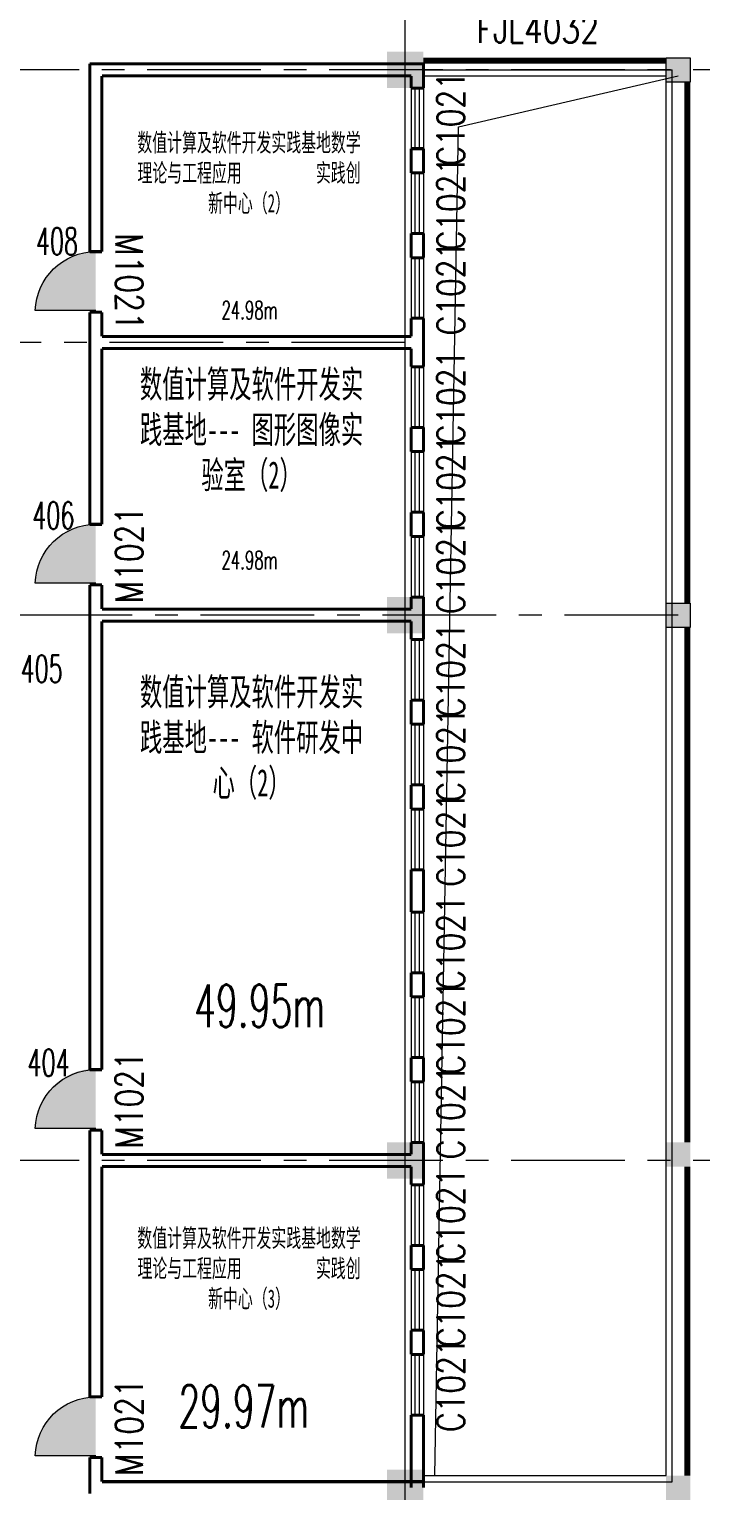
# Model space of a CAD drawing. Extents: x 1575758 to 1999219, y -897052 to -636879.
# Drawn here: x 1799996 to 1811067, y -795222 to -771101 of the extents above; entities that cross this region are included whole.
import ezdxf
from ezdxf.enums import TextEntityAlignment as Align

# ---------------------------------------------------------------- set-up
doc = ezdxf.new("R2010")
doc.units = 0
doc.header["$LTSCALE"] = 1500
doc.header["$MEASUREMENT"] = 0
doc.linetypes.add('CENTER', pattern=[2, 1.25, -0.25, 0.25, -0.25])
doc.linetypes.add('DASH', pattern=[0.35, 0.25, -0.1])
doc.layers.get('0').update_dxf_attribs({"linetype": 'CONTINUOUS', "lineweight": 5})
for name, color, linetype, lineweight in [('COLUMN', 7, 'CONTINUOUS', 5), ('DOTE', 7, 'CENTER', 5), ('OTHER', 7, 'CONTINUOUS', 5), ('PUB_DIM', 7, 'CONTINUOUS', 5), ('STAIR', 7, 'CONTINUOUS', 0), ('WALL', 7, 'CONTINUOUS', 5), ('WINDOW', 7, 'CONTINUOUS', 0), ('WINDOW_TEXT', 7, 'CONTINUOUS', 5), ('我的', 7, 'CONTINUOUS', 5), ('防火卷帘', 7, 'CONTINUOUS', 5), ('防火卷帘名称', 7, 'CONTINUOUS', 5)]:
    doc.layers.add(name, color=color, linetype=linetype, lineweight=lineweight)
doc.layers.add('防盗门', color=180, linetype='CONTINUOUS')
doc.styles.add('_SIMPLEX', font='SIMPLEX.shx', dxfattribs={"width": 0.6})
doc.styles.add('DIM_FONT', font='romans.shx', dxfattribs={"width": 0.6})
doc.styles.add('SIMPLEX', font='SIMPLEX.SHX', dxfattribs={"width": 0.6})

# ---------------------------------------------------------------- blocks, each defined once
blk = doc.blocks.new('_FZH')
blk.add_solid([(0.5, -0.5), (-0.5, -0.5), (0.5, 0.5), (-0.5, 0.5)])
blk = doc.blocks.new('M_A2ZXL')
blk.add_line((-0.472, 0), (-0.472, -1))
blk.add_arc((-0.5, 0), 1, 271.6231, 0)
blk = doc.blocks.new('_WBLK')
for p, q in [((-0.5, 0.5), (0.5, 0.5)), ((0.5, 0.167), (-0.5, 0.167)), ((0.5, -0.167), (-0.5, -0.167)), ((-0.5, -0.5), (0.5, -0.5))]:
    blk.add_line(p, q)
at = {"layer": 'WINDOW_TEXT', "style": 'SIMPLEX', "flags": 9}
blk.add_attdef('A', text='', height=1, dxfattribs=at).set_placement((0, 1.5), align=Align.MIDDLE)

msp = doc.modelspace()

# ---------------------------------------------------------------- hatches: boundary and pattern name
at = {"layer": 'COLUMN'}
for points in [[(1810494.9, -771572.3), (1810894.9, -771572.3), (1810894.9, -771972.3), (1810494.9, -771972.3)], [(1810494.9, -780572.3), (1810894.9, -780572.3), (1810894.9, -780972.3), (1810494.9, -780972.3)]]:
    msp.add_hatch(color=256, dxfattribs=at).paths.add_polyline_path(points)
at = {"layer": '防盗门'}
for points in [[(1801090.2, -775752.1), (1800090.6, -775753.3, -0.4059403), (1801089, -774780.4)], [(1801089.3, -780248.3), (1800089.7, -780248.3, -0.4059403), (1801089.3, -779276.6)], [(1801089.3, -789229.6), (1800089.7, -789229.6, -0.4059403), (1801089.3, -788257.9)], [(1801089.3, -794655), (1800089.7, -794655, -0.4059403), (1801089.3, -793683.3)]]:
    msp.add_hatch(color=256, dxfattribs=at).paths.add_polyline_path(points)

# ---------------------------------------------------------------- linework, layer by layer
at = {"layer": 'COLUMN'}
for points in [[(1810494.9, -771572.3), (1810894.9, -771572.3), (1810894.9, -771972.3), (1810494.9, -771972.3)], [(1810494.9, -780572.3), (1810894.9, -780572.3), (1810894.9, -780972.3), (1810494.9, -780972.3)]]:
    msp.add_lwpolyline(points, close=True, dxfattribs=at)
at = {"layer": 'DOTE'}
for p, q in [((1824816.4, -771772.3), (1790201.1, -771772.3)), ((1806194.6, -776272.3), (1790201.1, -776272.3)), ((1810694.9, -780772.3), (1790201.1, -780772.3)), ((1824816.4, -789772.3), (1790201.1, -789772.3))]:
    msp.add_line(p, q, dxfattribs=at)
at = {"layer": 'OTHER'}
msp.add_lwpolyline([(1806683, -794972.3), (1807071.4, -772713), (1810694.8, -771872.3)], dxfattribs=at)
at = {"layer": 'PUB_DIM'}
msp.add_line((1806194.6, -798772.3), (1806194.6, -759701.8), dxfattribs=at)
at = {"layer": 'STAIR'}
for p, q in [((1806494.7, -771772.3), (1810594.8, -771772.3)), ((1806494.7, -771872.3), (1810494.8, -771872.3)), ((1810494.8, -794972.3), (1810494.8, -771872.3)), ((1810594.8, -795072.3), (1810594.8, -771772.3)), ((1806494.7, -794972.3), (1810494.8, -794972.3)), ((1806494.7, -795072.3), (1810594.8, -795072.3))]:
    msp.add_line(p, q, dxfattribs=at)
at = {"layer": 'WALL', "const_width": 50}
for points in [[(1800994.5, -771672.3), (1800994.5, -774772.3)], [(1800994.5, -771672.3), (1806494.7, -771672.3)], [(1801194.5, -771872.3), (1801194.5, -774772.3)], [(1801194.5, -771872.3), (1806294.6, -771872.3)], [(1806294.6, -771872.3), (1806294.6, -772072.3)], [(1806494.7, -771672.3), (1806494.7, -772072.3)], [(1806494.7, -772072.3), (1806294.6, -772072.3)], [(1806494.7, -773072.3), (1806294.6, -773072.3)], [(1806294.6, -773072.3), (1806294.6, -773472.3)], [(1806494.7, -773472.3), (1806494.7, -773072.3)], [(1806294.6, -773472.3), (1806494.7, -773472.3)], [(1806294.6, -774472.3), (1806494.7, -774472.3)], [(1806294.6, -774472.3), (1806294.6, -774872.3)], [(1806494.7, -774872.3), (1806494.7, -774472.3)], [(1800994.5, -774772.3), (1801194.5, -774772.3)], [(1806294.6, -774872.3), (1806494.7, -774872.3)], [(1800994.5, -775772.3), (1800994.5, -779272.3)], [(1800994.5, -775772.3), (1801194.5, -775772.3)], [(1801194.5, -775772.3), (1801194.5, -776172.3)], [(1806294.6, -775872.3), (1806494.7, -775872.3)], [(1806294.6, -775872.3), (1806294.6, -776172.3)], [(1806494.7, -776672.3), (1806494.7, -775872.3)], [(1801194.5, -776172.3), (1806294.6, -776172.3)], [(1801194.5, -779272.3), (1801194.5, -776372.3)], [(1801194.5, -776372.3), (1806294.6, -776372.3)], [(1806294.6, -776372.3), (1806294.6, -776672.3)], [(1806294.6, -776672.3), (1806494.7, -776672.3)], [(1806294.6, -777672.3), (1806494.7, -777672.3)], [(1806294.6, -777672.3), (1806294.6, -778072.3)], [(1806494.7, -778072.3), (1806494.7, -777672.3)], [(1806294.6, -778072.3), (1806494.7, -778072.3)], [(1806294.6, -779072.3), (1806494.7, -779072.3)], [(1806294.6, -779072.3), (1806294.6, -779472.3)], [(1806494.7, -779472.3), (1806494.7, -779072.3)], [(1800994.5, -779272.3), (1801194.5, -779272.3)], [(1806294.6, -779472.3), (1806494.7, -779472.3)], [(1800994.5, -780272.3), (1800994.5, -788272.3)], [(1800994.5, -780272.3), (1801194.5, -780272.3)], [(1801194.5, -780672.3), (1801194.5, -780272.3)], [(1806294.6, -780472.3), (1806494.7, -780472.3)], [(1806294.6, -780472.3), (1806294.6, -780672.3)], [(1806494.7, -781172.3), (1806494.7, -780472.3)], [(1801194.5, -780672.3), (1806294.6, -780672.3)], [(1801194.5, -788272.3), (1801194.5, -780872.3)], [(1801194.5, -780872.3), (1806294.6, -780872.3)], [(1806294.6, -780872.3), (1806294.6, -781172.3)], [(1806294.6, -781172.3), (1806494.7, -781172.3)], [(1806294.6, -782172.3), (1806494.7, -782172.3)], [(1806294.6, -782172.3), (1806294.6, -782572.3)], [(1806494.7, -782572.3), (1806494.7, -782172.3)], [(1806294.6, -782572.3), (1806494.7, -782572.3)], [(1806294.6, -783572.3), (1806494.7, -783572.3)], [(1806294.6, -783572.3), (1806294.6, -783972.3)], [(1806494.7, -783972.3), (1806494.7, -783572.3)], [(1806294.6, -783972.3), (1806494.7, -783972.3)], [(1806294.6, -784972.3), (1806294.6, -785672.3)], [(1806294.6, -784972.3), (1806494.7, -784972.3)], [(1806494.7, -785672.3), (1806494.7, -784972.3)], [(1806294.6, -785672.3), (1806494.7, -785672.3)], [(1806294.6, -786672.3), (1806494.7, -786672.3)], [(1806294.6, -786672.3), (1806294.6, -787072.3)], [(1806494.7, -787072.3), (1806494.7, -786672.3)], [(1806294.6, -787072.3), (1806494.7, -787072.3)], [(1800994.5, -788272.3), (1801194.5, -788272.3)], [(1806294.6, -788072.3), (1806494.7, -788072.3)], [(1806294.6, -788072.3), (1806294.6, -788472.3)], [(1806494.7, -788472.3), (1806494.7, -788072.3)], [(1806294.6, -788472.3), (1806494.7, -788472.3)], [(1800994.5, -789272.3), (1801194.5, -789272.3)], [(1800994.5, -789272.3), (1800994.5, -793672.3)], [(1801194.5, -789672.3), (1801194.5, -789272.3)], [(1806294.6, -789472.3), (1806294.6, -789672.3)], [(1806294.6, -789472.3), (1806494.7, -789472.3)], [(1806494.7, -789472.3), (1806494.7, -790172.3)], [(1801194.5, -789672.3), (1806294.6, -789672.3)], [(1801194.5, -793672.3), (1801194.5, -789872.3)], [(1801194.5, -789872.3), (1806294.6, -789872.3)], [(1806294.6, -789872.3), (1806294.6, -790172.3)], [(1806294.6, -790172.3), (1806494.7, -790172.3)], [(1806294.6, -791172.3), (1806494.7, -791172.3)], [(1806294.6, -791172.3), (1806294.6, -791572.3)], [(1806494.7, -791572.3), (1806494.7, -791172.3)], [(1806294.6, -791572.3), (1806494.7, -791572.3)], [(1806294.6, -792572.3), (1806494.7, -792572.3)], [(1806294.6, -792572.3), (1806294.6, -792972.3)], [(1806494.7, -792972.3), (1806494.7, -792572.3)], [(1806294.6, -792972.3), (1806494.7, -792972.3)], [(1800994.5, -793672.3), (1801194.5, -793672.3)], [(1806294.6, -793972.3), (1806294.6, -795172.3)], [(1806294.6, -793972.3), (1806494.7, -793972.3)], [(1806494.7, -795172.3), (1806494.7, -793972.3)], [(1800994.5, -795272.3), (1800994.5, -794672.3)], [(1800994.5, -794672.3), (1801194.5, -794672.3)], [(1801194.5, -795072.3), (1801194.5, -794672.3)], [(1801194.5, -795072.3), (1806494.7, -795072.3)]]:
    msp.add_lwpolyline(points, dxfattribs=at)
at = {"layer": '防火卷帘', "linetype": 'DASH', "const_width": 100}
for points in [[(1806494.6, -771622.3), (1810494.9, -771622.3)], [(1810844.9, -780572.3), (1810844.9, -771972.3)], [(1810844.9, -789472.3), (1810844.9, -780972.3)], [(1810844.9, -794972.3), (1810844.9, -789872.3)]]:
    msp.add_lwpolyline(points, dxfattribs=at)

# ---------------------------------------------------------------- block references
at = {"layer": 'COLUMN'}
for p, xscale, yscale, zscale in [((1806194.6, -771772.3), 600, 600, 600), ((1806194.6, -780772.3), 600, 600, 600), ((1806194.6, -789772.3), 600, 600, 600), ((1806194.6, -795172.3), 600, 600, 600), ((1810694.6, -795172.3), 400, 400, 400)]:
    msp.add_blockref('_FZH', p, dxfattribs=dict(at, xscale=xscale, yscale=yscale, zscale=zscale))
at = {"layer": 'COLUMN', "xscale": -400, "yscale": 400, "zscale": 400, "rotation": 180}
msp.add_blockref('_FZH', (1810694.6, -789672.3), dxfattribs=at)
at = {"layer": 'WINDOW'}
ref = msp.add_blockref('_WBLK', (1806394.7, -772572.3), dxfattribs=dict(at, xscale=1000, yscale=200.0104727679864, zscale=1000, rotation=270))
ref.add_attrib('A', 'C1021', dxfattribs={"layer": 'WINDOW_TEXT', "height": 450, "rotation": 90, "style": '_SIMPLEX', "width": 0.8, "flags": 8}).set_placement((1806944.7, -772572.3), align=Align.MIDDLE)
ref = msp.add_blockref('_WBLK', (1806394.7, -773972.3), dxfattribs=dict(at, xscale=1000, yscale=200.0104727682192, zscale=1000, rotation=270))
ref.add_attrib('A', 'C1021', dxfattribs={"layer": 'WINDOW_TEXT', "height": 450, "rotation": 90, "style": '_SIMPLEX', "width": 0.8, "flags": 8}).set_placement((1806944.7, -773972.3), align=Align.MIDDLE)
ref = msp.add_blockref('M_A2ZXL', (1801095.1, -775272.3), dxfattribs=dict(at, xscale=-1000, yscale=1000, zscale=1000, rotation=270.0714894298371))
ref.add_attrib('A', 'M1021', dxfattribs={"layer": 'WINDOW_TEXT', "height": 450, "rotation": 270.07149, "style": '_SIMPLEX', "width": 0.8, "flags": 8}).set_placement((1801645.1, -775271.6), align=Align.MIDDLE)
ref = msp.add_blockref('_WBLK', (1806394.7, -775372.3), dxfattribs=dict(at, xscale=1000, yscale=200.0104727682192, zscale=1000, rotation=270))
ref.add_attrib('A', 'C1021', dxfattribs={"layer": 'WINDOW_TEXT', "height": 450, "rotation": 90, "style": '_SIMPLEX', "width": 0.8, "flags": 8}).set_placement((1806944.7, -775372.3), align=Align.MIDDLE)
ref = msp.add_blockref('_WBLK', (1806394.7, -777172.3), dxfattribs=dict(at, xscale=1000, yscale=200.0104727679864, zscale=1000, rotation=270))
ref.add_attrib('A', 'C1021', dxfattribs={"layer": 'WINDOW_TEXT', "height": 450, "rotation": 90, "style": '_SIMPLEX', "width": 0.8, "flags": 8}).set_placement((1806944.7, -777172.3), align=Align.MIDDLE)
ref = msp.add_blockref('_WBLK', (1806394.7, -778572.3), dxfattribs=dict(at, xscale=1000, yscale=200.0104727675207, zscale=1000, rotation=270))
ref.add_attrib('A', 'C1021', dxfattribs={"layer": 'WINDOW_TEXT', "height": 450, "rotation": 90, "style": '_SIMPLEX', "width": 0.8, "flags": 8}).set_placement((1806944.7, -778572.3), align=Align.MIDDLE)
ref = msp.add_blockref('M_A2ZXL', (1801094.8, -779772.3), dxfattribs=dict(at, xscale=-1000, yscale=1000, zscale=1000, rotation=270.0000000001003))
ref.add_attrib('A', 'M1021', dxfattribs={"layer": 'WINDOW_TEXT', "height": 450, "rotation": 90, "style": '_SIMPLEX', "width": 0.8, "flags": 8}).set_placement((1801644.8, -779772.3), align=Align.MIDDLE)
ref = msp.add_blockref('_WBLK', (1806394.7, -779972.3), dxfattribs=dict(at, xscale=1000, yscale=200.0104727675207, zscale=1000, rotation=270))
ref.add_attrib('A', 'C1021', dxfattribs={"layer": 'WINDOW_TEXT', "height": 450, "rotation": 90, "style": '_SIMPLEX', "width": 0.8, "flags": 8}).set_placement((1806944.7, -779972.3), align=Align.MIDDLE)
ref = msp.add_blockref('_WBLK', (1806394.7, -781672.3), dxfattribs=dict(at, xscale=1000, yscale=200.0104727679864, zscale=1000, rotation=270))
ref.add_attrib('A', 'C1021', dxfattribs={"layer": 'WINDOW_TEXT', "height": 450, "rotation": 90, "style": '_SIMPLEX', "width": 0.8, "flags": 8}).set_placement((1806944.7, -781672.3), align=Align.MIDDLE)
ref = msp.add_blockref('_WBLK', (1806394.7, -783072.3), dxfattribs=dict(at, xscale=1000, yscale=200.0104727675207, zscale=1000, rotation=270))
ref.add_attrib('A', 'C1021', dxfattribs={"layer": 'WINDOW_TEXT', "height": 450, "rotation": 90, "style": '_SIMPLEX', "width": 0.8, "flags": 8}).set_placement((1806944.7, -783072.3), align=Align.MIDDLE)
ref = msp.add_blockref('_WBLK', (1806394.7, -784472.3), dxfattribs=dict(at, xscale=1000, yscale=200.0104727675207, zscale=1000, rotation=270))
ref.add_attrib('A', 'C1021', dxfattribs={"layer": 'WINDOW_TEXT', "height": 450, "rotation": 90, "style": '_SIMPLEX', "width": 0.8, "flags": 8}).set_placement((1806944.7, -784472.3), align=Align.MIDDLE)
ref = msp.add_blockref('_WBLK', (1806394.7, -786172.3), dxfattribs=dict(at, xscale=1000, yscale=200.0104727679864, zscale=1000, rotation=270))
ref.add_attrib('A', 'C1021', dxfattribs={"layer": 'WINDOW_TEXT', "height": 450, "rotation": 90, "style": '_SIMPLEX', "width": 0.8, "flags": 8}).set_placement((1806944.7, -786172.3), align=Align.MIDDLE)
ref = msp.add_blockref('_WBLK', (1806394.7, -787572.3), dxfattribs=dict(at, xscale=1000, yscale=200.0104727675207, zscale=1000, rotation=270))
ref.add_attrib('A', 'C1021', dxfattribs={"layer": 'WINDOW_TEXT', "height": 450, "rotation": 90, "style": '_SIMPLEX', "width": 0.8, "flags": 8}).set_placement((1806944.7, -787572.3), align=Align.MIDDLE)
ref = msp.add_blockref('M_A2ZXL', (1801094.8, -788772.3), dxfattribs=dict(at, xscale=-1000, yscale=1000, zscale=1000, rotation=270))
ref.add_attrib('A', 'M1021', dxfattribs={"layer": 'WINDOW_TEXT', "height": 450, "rotation": 90, "style": '_SIMPLEX', "width": 0.8, "flags": 8}).set_placement((1801644.8, -788772.3), align=Align.MIDDLE)
ref = msp.add_blockref('_WBLK', (1806394.7, -788972.3), dxfattribs=dict(at, xscale=1000, yscale=200.0104727675207, zscale=1000, rotation=270))
ref.add_attrib('A', 'C1021', dxfattribs={"layer": 'WINDOW_TEXT', "height": 450, "rotation": 90, "style": '_SIMPLEX', "width": 0.8, "flags": 8}).set_placement((1806944.7, -788972.3), align=Align.MIDDLE)
ref = msp.add_blockref('_WBLK', (1806394.7, -790672.3), dxfattribs=dict(at, xscale=1000, yscale=200.0104727679864, zscale=1000, rotation=270))
ref.add_attrib('A', 'C1021', dxfattribs={"layer": 'WINDOW_TEXT', "height": 450, "rotation": 90, "style": '_SIMPLEX', "width": 0.8, "flags": 8}).set_placement((1806944.7, -790672.3), align=Align.MIDDLE)
ref = msp.add_blockref('_WBLK', (1806394.7, -792072.3), dxfattribs=dict(at, xscale=1000, yscale=200.0104727675207, zscale=1000, rotation=270))
ref.add_attrib('A', 'C1021', dxfattribs={"layer": 'WINDOW_TEXT', "height": 450, "rotation": 90, "style": '_SIMPLEX', "width": 0.8, "flags": 8}).set_placement((1806944.7, -792072.3), align=Align.MIDDLE)
ref = msp.add_blockref('_WBLK', (1806394.7, -793472.3), dxfattribs=dict(at, xscale=1000, yscale=200.0104727675207, zscale=1000, rotation=270))
ref.add_attrib('A', 'C1021', dxfattribs={"layer": 'WINDOW_TEXT', "height": 450, "rotation": 90, "style": '_SIMPLEX', "width": 0.8, "flags": 8}).set_placement((1806944.7, -793472.3), align=Align.MIDDLE)
ref = msp.add_blockref('M_A2ZXL', (1801094.8, -794172.3), dxfattribs=dict(at, xscale=-1000, yscale=1000, zscale=1000, rotation=270.0000000000631))
ref.add_attrib('A', 'M1021', dxfattribs={"layer": 'WINDOW_TEXT', "height": 450, "rotation": 90, "style": '_SIMPLEX', "width": 0.8, "flags": 8}).set_placement((1801644.8, -794172.3), align=Align.MIDDLE)

# ---------------------------------------------------------------- texts
at = {"layer": '我的', "color": 0, "lineweight": 5, "style": 'DIM_FONT'}
for s, insert, char_height, width, attachment_point in [('{\\fSTFangsong|b0|i0|c134|p2;数值计算及软件开发实践基地\\f宋体|b0|i0|c134|p2;数学理论与工程应用          实践创新中心（2）}', (1803619.6, -772820.3), 300, 3767.804, 2), ('408', (1800105.7, -774376.6), 450, 672.39, 1), ('{\\C3;24.98m}', (1803166, -775587.1), 300, 1703.21, 1), ('{\\fSTFangsong|b0|i0|c134|p2;数值计算及软件开发实践基地\\fSimHei|b0|i0|c134|p2;--- 图形图像实验室（2）}', (1803661.5, -776732), 450, 3904.75, 2), ('406', (1800046.9, -778900.8), 450, 672.39, 1), ('{\\C3;24.98m}', (1803166, -779713.3), 300, 1703.21, 1), ('405', (1799852.9, -781433.4), 450, 672.39, 1), ('{\\fSTFangsong|b0|i0|c134|p2;数值计算及软件开发实践基地\\fSimHei|b0|i0|c134|p2;--- 软件研发中心（2）}', (1803661.5, -781812), 450, 3904.75, 2), ('{\\C3;49.95m}', (1802715, -786869.3), 700, 2103.97, 1), ('404', (1799966.8, -787932.2), 450, 672.39, 1), ('{\\fSTFangsong|b0|i0|c134|p2;数值计算及软件开发实践基地\\f宋体|b0|i0|c134|p2;数学理论与工程应用          实践创新中心（3）}', (1803619.6, -790899.8), 300, 3767.804, 2), ('{\\C3;29.97m}', (1802454.1, -793479.9), 700, 1836.8, 1)]:
    msp.add_mtext(s, dxfattribs=dict(at, insert=insert, char_height=char_height, width=width, attachment_point=attachment_point))
at = {"layer": '防火卷帘名称', "style": '_SIMPLEX', "width": 0.8}
msp.add_text('FJL4032', height=450, dxfattribs=at).set_placement((1807367.5, -771327.7))

doc.saveas('drawing.dxf')
